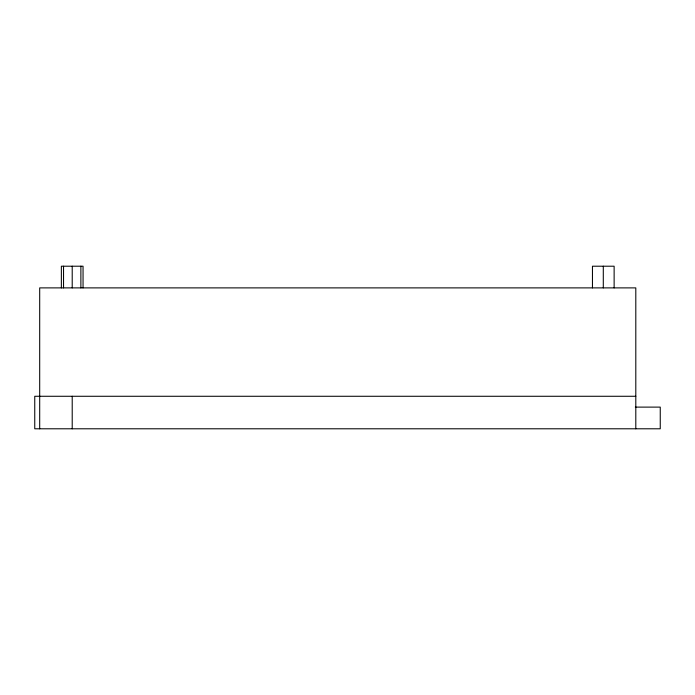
<?xml version="1.0" encoding="UTF-8"?>
<svg xmlns="http://www.w3.org/2000/svg" width="695" height="695" viewBox="0 0 695 695"><rect width="100%" height="100%" fill="white"/><g stroke="black" fill="none" stroke-linecap="round" stroke-linejoin="round"><path stroke-width="1.04" d="M635.803 396.272L34.75 396.272L34.75 428.789L660.25 428.789L660.25 407.114L635.326 407.114M635.803 428.789L635.803 287.886L39.693 287.886L39.693 428.789M614.128 287.886L614.128 266.211L592.453 266.211L592.453 287.886M603.295 266.211L603.295 287.886M83.052 287.886L83.052 266.211L61.369 266.211L61.369 287.886M80.881 266.211L80.881 287.886M72.211 266.211L72.211 287.886M72.211 396.272L72.211 428.789M63.54 266.211L63.54 287.886"/></g></svg>
